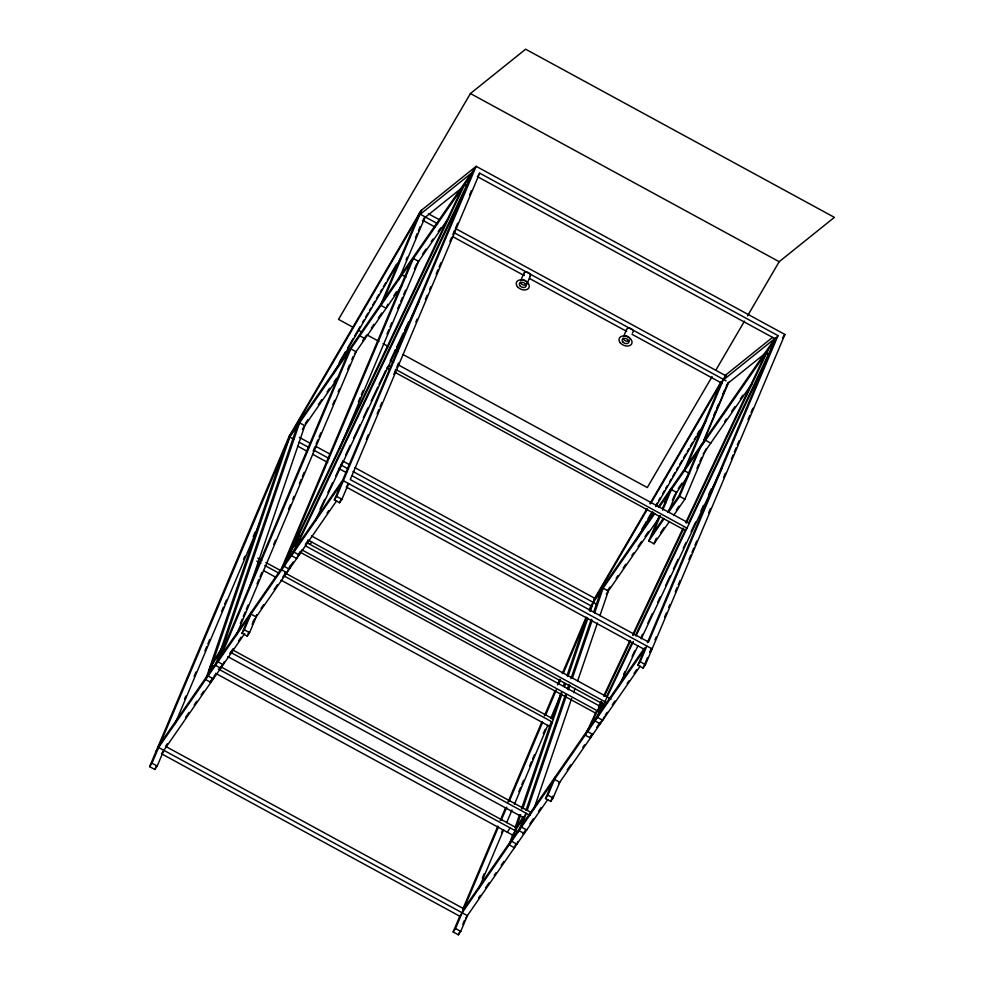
<?xml version="1.0" encoding="UTF-8"?>
<svg xmlns="http://www.w3.org/2000/svg" width="984" height="984" viewBox="0 0 984 984"><rect width="100%" height="100%" fill="white"/><g stroke="black" fill="none" stroke-linecap="round" stroke-linejoin="round"><path stroke-width="1.48" d="M283.232 452.492L205.656 679.55L210.883 682.404L212.323 678.197M297.131 426.404L215.496 665.344L220.723 668.197L221.72 665.307M214.709 674.864L213.343 678.849L208.116 676.008L289.751 437.068L472.099 173.738L342.666 480.167L157.932 746.918M224.131 661.875L223.183 664.643L217.956 661.789L299.591 422.849L304.819 425.703L248.755 589.797M526.723 829.967L521.495 827.114L526.206 813.313L512.553 835.059L509.195 844.875L514.423 847.728L515.407 844.826M515.05 827.741L519.503 814.715M521.471 808.922L551.151 722.059M552.135 719.156L561.04 693.105M563.512 685.86L564.509 682.97M566.981 675.725L586.759 617.817M520.757 814.654L511.655 841.32L516.883 844.174L517.793 841.517M522.75 808.836L561.987 693.978M564.472 686.709L565.468 683.806M567.952 676.537L587.817 618.382M590.302 611.113L593.278 602.393M525.973 810.349L565.542 694.532M567.522 688.739L569.01 684.397M570.978 678.603L591.261 619.243M593.733 611.999L600.658 591.728M527.215 810.349L566.415 695.639M568.395 689.821L569.884 685.467M572.368 678.21L592.208 620.129M594.68 612.86L603.118 588.174L608.346 591.027L599.92 615.713M525.247 830.631L524.263 833.51L519.035 830.668L523.476 817.667L227.87 656.66M533.943 808.836L571.643 698.48M573.623 692.674L575.111 688.32M577.596 681.051L597.436 622.97M163.848 750.325L157.206 766.044L154.832 769.476L149.605 766.634L289.05 436.502L420.943 210.65L476.158 166.321L784.924 334.486L645.467 664.618L643.093 668.05L637.866 665.196L644.508 649.477L346.208 487.006M149.605 766.634L151.979 763.203L289.751 437.068L293.663 439.196M154.832 769.476L156.493 765.552M184.635 698.935L185.828 696.106M194.18 676.34L195.964 672.097M204.918 650.916L206.702 646.685M207.895 643.856L209.69 639.625M221.621 611.384L223.405 607.14M224.598 604.324L226.394 600.08M243.688 559.133L244.881 556.304M253.232 536.538L255.016 532.307M175.078 723.744L260.379 521.815M219.014 658.714L348.447 352.297M221.388 655.283L350.821 348.865L356.048 351.719L236.16 635.541M240.342 623.438L242.138 619.207M243.331 616.378L245.114 612.146M246.308 609.317L248.103 605.086M257.045 583.906L258.829 579.662M260.022 576.845L261.818 572.602M273.749 544.361L275.532 540.13M288.656 509.06L290.452 504.829M292.838 499.183L294.031 496.354M299.394 483.648L301.19 479.405M302.383 476.588L304.167 472.345M313.109 451.164L314.905 446.933M316.098 444.104L317.881 439.873M319.074 437.044L320.87 432.812M332.801 404.572L334.585 400.328M338.164 391.866L339.357 389.037M347.709 369.271L349.504 365.027M351.891 359.381L353.084 356.552M336.589 500.881L256.209 616.943L249.579 632.675L247.193 636.107L241.966 633.253L248.608 617.534M381.423 303.121L419.27 213.516L421.644 210.084L383.797 299.69M249.801 615.812L251.486 611.827M382.604 301.411L380.919 305.409L386.146 308.25L387.831 304.253M241.966 633.253L244.34 629.821L250.982 614.102L256.209 616.943M247.193 636.107L248.854 632.171M252.175 624.311L253.835 620.375M406.072 259.985L407.253 257.205M415.494 237.697L417.253 233.516M418.434 230.723L420.205 226.554M422.554 220.97L422.812 220.355M255.594 617.337L256.713 614.668M398.446 280.243L425.186 216.923L419.959 214.082L417.585 217.513M281.584 568.358L411.017 261.941M283.958 564.927L413.391 258.509L418.631 261.35L339.296 449.159M358.385 401.755L360.181 397.524M361.374 394.695L363.157 390.463M387.019 333.982L388.815 329.738M390.008 326.922L391.792 322.678M397.757 308.558L399.553 304.327M400.734 301.498L402.53 297.266M403.723 294.437L405.506 290.206M414.461 269.026L416.244 264.782M346.995 485.862L348.582 483.574L341.94 499.294L339.566 502.726L334.339 499.872L340.968 484.153M334.339 499.872L336.712 496.44L476.158 166.321L289.05 436.502M339.566 502.726L340.673 500.106M366.38 439.233L368.164 435.002M377.118 413.821L378.901 409.578M380.095 406.761L381.89 402.517M393.821 374.277L395.605 370.046M396.798 367.216L398.594 362.985M415.888 322.039L417.081 319.21M425.432 299.443L427.216 295.2M429.602 289.554L430.795 286.725M436.17 274.019L437.954 269.788M439.147 266.959L440.943 262.728M449.885 241.547L451.681 237.304M452.874 234.487L454.657 230.244M455.85 227.427L457.646 223.183M469.577 194.943L471.361 190.712M479.7 173.159L350.267 479.577L648.567 642.048L778.012 335.63L479.7 173.159L478.113 175.447M520.954 280.132L523.722 273.577M530.413 275.778L527.092 283.638A3.53 2.435 22.9 0 0 522.553 279.923M623.733 336.208L626.5 329.652M158.621 747.483L467.388 915.649L460.746 931.368L458.372 934.8L453.144 931.946L459.774 916.227L646.882 646.045L640.24 661.765L637.866 665.196M462.664 909.413L497.855 826.105M500.241 820.459L505.604 807.741M507.99 802.095L541.987 721.604M544.373 715.958L555.111 690.547M557.497 684.889L559.884 679.243M562.27 673.597L586.132 617.116M589.108 610.055L590.904 605.812L654.717 513.673M453.144 931.946L455.518 928.527L498.433 826.904M501.422 819.844L506.785 807.138M509.171 801.493L542.578 722.416M545.567 715.356L556.292 689.932M558.678 684.286L560.474 680.055M563.451 672.995L586.722 617.915M589.699 610.855L594.963 598.395L354.707 467.535M458.372 934.8L459.479 932.18M462.8 924.32L464.46 920.384M482.357 878.011L484.153 873.755M501.496 832.685L502.701 829.856M518.851 791.616L520.647 787.372M521.84 784.531L523.636 780.287M529.613 766.13L531.409 761.874M532.615 759.045L534.41 754.789M543.377 733.547L545.173 729.304M479.208 887.654L503.673 829.758M506.649 822.698L512.012 809.98M514.398 804.334L547.805 725.257M550.794 718.197L561.532 692.785M669.44 521.483L654.003 543.795L648.776 540.942L659.44 515.69M662.404 508.679L670.694 489.036M660.375 515.678L652.835 533.525L663.29 518.42M662.687 510.192L671.383 489.601L676.611 492.443L668.493 511.655M545.505 798.577L547.879 795.146L554.521 779.426L559.748 782.268L553.106 797.987L550.732 801.419L545.505 798.577L552.147 782.858M684.95 468.446L721.124 382.837L723.498 379.406L687.336 465.014M553.328 781.136L555.013 777.151M686.143 466.736L684.458 470.721L689.686 473.575M654.003 543.795L656.365 538.174M672.367 500.303L674.151 496.096M697.521 451.853L678.972 495.776L667.644 512.135M550.732 801.419L552.947 796.179M713.732 415.555L715.491 411.373M716.672 408.594L718.431 404.412M722.551 394.658L724.322 390.476M668.505 512.443L679.661 496.342L701.592 444.424M703.818 440.106L727.533 383.969M702.564 444.178L728.726 382.247L726.352 385.679M696.955 468.421L698.689 464.313M699.858 461.558L701.592 457.449M673.732 515.296L684.889 499.183L706.229 448.679M647.386 642.663L775.626 339.062L477.326 176.591M643.093 668.05L647.521 657.57M651.42 648.333L649.735 652.318L652.109 648.899L343.354 480.721L156.247 750.915M655 639.858L656.193 637.029M664.544 617.263L666.34 613.032M668.726 607.386L669.919 604.557M675.282 591.851L677.066 587.608M678.259 584.791L680.055 580.548M688.997 559.367L690.793 555.136M691.986 552.307L693.769 548.076M694.962 545.247L696.758 541.015M708.689 512.775L710.473 508.531M723.597 477.474L725.393 473.23M731.358 459.11L733.141 454.879M734.335 452.05L736.118 447.818M737.311 444.989L739.107 440.758M748.049 419.578L749.845 415.334M751.038 412.517L752.821 408.274M462.259 187.956L281.633 569.847L286.861 572.688L290.12 565.8M472.099 173.738L301.744 533.918L294.314 543.045M465.58 189.174L293.933 552.086L299.161 554.927L301.018 551.003M291.289 564.976L289.321 569.133L284.093 566.292L464.719 184.402L467.326 185.816M299.173 553.266L296.701 558.481L291.473 555.628L299.505 538.666L292.063 547.793M320.071 509.06L324.659 499.368M327.943 492.443L332.531 482.738M335.802 475.813L342.358 461.963M345.63 455.038L350.218 445.346M353.49 438.409L360.046 424.559M363.317 417.634L367.905 407.942M371.177 401.005L377.733 387.155M379.049 384.387L385.593 370.538M390.181 360.833L395.42 349.751M396.737 346.983L403.292 333.133M404.596 330.353L408.532 322.051M315.384 520.622L418.999 301.547M596.722 710.743L585.173 735.159L590.4 738.012L592.356 733.88M598.493 706.979L601.126 701.432M603.745 695.885L629.994 640.399M632.614 634.852L683.13 528.051M685.75 522.504L765.786 353.268L768.406 354.695M601.667 701.924L587.632 731.616L592.86 734.458M604.287 696.377L630.523 640.916M633.155 635.369L683.646 528.592M686.266 523.045L768.246 349.714M307.34 542.947L603.032 703.99L595.013 720.952L600.24 723.806L602.085 719.882M606.587 696.475L632.146 642.441M635.418 635.516L685.208 530.241M688.492 523.316L775.626 339.062M633.364 641.506L597.472 717.398L602.7 720.251L604.557 716.327M635.996 635.959L769.119 354.486M623.61 674.384L624.926 671.617M632.122 656.377L634.754 650.842M641.297 636.98L642.614 634.213M647.853 623.13L652.441 613.438M657.681 602.356L660.301 596.808M665.541 585.726L670.129 576.034M673.4 569.096L677.988 559.404M683.228 548.322L685.86 542.787M691.1 531.704L695.688 522M700.928 510.917L703.548 505.382M708.788 494.3L711.407 488.753M618.924 685.946L637.939 645.738M641.224 638.801L721.875 468.261M747.557 315.852L779.18 261.707L834.395 217.366L525.628 49.2L470.413 93.529L338.533 319.382L353.354 327.463M293.81 429.639L418.999 215.262L471.41 173.184M339.246 362.37L345.446 351.755M347.77 347.77L353.194 338.471M354.744 335.827L360.169 326.528M362.493 322.543L364.043 319.898M365.593 317.242L367.918 313.256M369.467 310.6L371.017 307.943M372.567 305.298L374.892 301.313M376.442 298.656L378.766 294.671M380.316 292.027L381.866 289.37M383.416 286.713L385.74 282.728M387.302 280.071L396.601 264.142M333.773 372.998L400.943 257.993M712.084 376.614L647.288 487.56L403.243 354.634M715.934 370.009L744.47 321.141M594.139 599.17L646.796 508.999M649.895 503.697L721.137 381.706M597.337 594.963L647.521 509.036M650.609 503.747L721.752 381.915M725.885 374.842L722.539 380.587L774.937 338.496M641.777 529.392L646.414 521.458M647.952 518.826L651.039 513.537M655.664 505.616L657.214 502.972M658.751 500.327L660.289 497.695M662.613 493.722L664.151 491.09M665.688 488.445L667.238 485.801M669.551 481.84L671.088 479.196M672.638 476.551L674.95 472.591M676.488 469.946L678.038 467.314M679.575 464.669L681.887 460.709M683.437 458.064L685.75 454.104M687.287 451.459L688.837 448.815M690.374 446.183L692.687 442.21M694.224 439.577L695.774 436.933M697.312 434.288L699.624 430.328M635.762 540.966L652.749 511.877M655.836 506.6L706.02 420.672M210.023 666.771L223.688 645.024M209.014 669.735L222.667 648.001M507.313 832.206L510.056 827.864M514.927 829.918L522.996 817.064M423.452 219.444L425.186 216.923M305.347 423.378L307.955 419.614M318.373 404.572L321.842 399.553M327.057 392.038L329.652 388.274M333.994 382.001L336.602 378.237M362.653 340.624L366.134 335.606M371.337 328.078L373.945 324.326M378.286 318.053L381.755 313.035M393.92 295.483L396.515 291.719M422.567 254.106L426.047 249.087M431.25 241.56L432.985 239.05M438.2 231.535L440.807 227.771M302.359 429.258L339.099 376.183M354.461 354.006L402.173 285.114M416.761 264.056L447.904 219.075M167.268 743.83L165.533 746.339L463.845 908.81L644.459 647.989M185.509 717.496L188.977 712.477M194.192 704.95L196.8 701.198M201.142 694.925L203.75 691.162M209.826 682.379L211.56 679.87M229.789 653.548L233.269 648.53M238.472 641.002L241.08 637.238M261.055 608.407L263.663 604.643M274.081 589.588L277.55 584.582M282.765 577.054L285.372 573.291M289.714 567.018L293.183 562.012M298.398 554.484L300.132 551.975M305.335 544.447L307.943 540.696M327.045 513.107L328.791 510.598M244.61 633.708L161.474 753.756L459.774 916.227M253.294 621.175L255.028 618.665M594.176 599.539L654.016 513.131M658.357 506.858L775.576 337.573M659.046 507.424L778.012 335.63M607.436 590.781L610.055 586.993M616.181 578.162L617.927 575.64M623.179 568.063L625.799 564.275M631.913 555.431L633.671 552.91M638.038 546.6L641.531 541.544M645.037 536.489L648.53 531.446M678.259 488.519L681.937 483.206M724.593 421.607L726.34 419.073M731.592 411.497L735.085 406.453M740.337 398.877L742.957 395.088M782.551 337.918L784.924 334.486M606.292 593.992L659.944 516.514M674.507 495.493L688 476.01M703.179 454.079L752.305 383.145M648.776 540.942L664.212 518.642M660.67 532.59L664.163 527.559M676.352 509.946L678.972 506.17M478.618 897.863L480.364 895.354M485.567 887.826L489.048 882.82M494.251 875.293L495.985 872.783M501.2 865.256L503.808 861.504M522.91 833.915L524.644 831.406M529.859 823.879L533.328 818.86M538.543 811.345L541.139 807.581M567.19 769.968L570.671 764.949M582.823 747.397L584.558 744.888M589.773 737.36L592.38 733.597M596.722 727.324L600.191 722.317M605.406 714.79L607.14 712.281M612.343 704.753L614.951 701.002M627.103 683.437L628.85 680.928M634.053 673.413L636.66 669.649M465.801 917.937L547.756 799.574M558.555 783.99L640.19 666.119M309.96 544.361L311.817 542.086M602.491 702.662L599.699 706.094L305.446 545.825M603.032 703.99L595.603 713.117L299.997 552.11M424.227 218.104L462.529 187.354M725.183 375.408L772.526 337.401M727.766 383.428L766.069 352.666M470.413 93.529L779.18 261.707M428.384 213.762L439.171 219.629M455.358 228.448L726.364 376.048M425.359 217.021L437.486 223.626M453.673 232.433L726.106 380.82M422.985 220.453L435.113 227.058M452.64 236.603L524.103 275.52M529.49 278.46L626.574 331.337M631.962 334.277L722.305 383.477M402.013 274.954L405.925 277.094M705.54 440.278L710.768 443.12M679.661 496.342L684.889 499.183M358.754 330.403L361.448 331.866M366.847 334.806L378.975 341.423M383.022 343.625L388.409 346.553M395.162 350.23L397.856 351.694M359.837 335.851L365.064 338.705M663.364 501.176L665.984 502.603M390.943 360.882L393.637 362.346M397.696 364.56L689.243 523.353M391.398 367.094L388.692 365.63L386.835 367.905L389.541 369.381M395.445 369.308L687.004 528.101L685.147 530.376L394.941 372.321M299.357 437.388L310.157 443.267M315.557 446.207L330.403 454.3M342.555 460.918L349.308 464.596M299.025 442.123L308.472 447.265M313.871 450.205L328.717 458.298M340.87 464.903L347.61 468.581M353.01 471.521L597.202 604.52M297.992 446.281L307.451 451.435M312.851 454.374L327.697 462.455M338.496 468.335L346.589 472.751M351.989 475.69L590.904 605.812M336.712 496.44L341.94 499.294M640.24 661.765L645.467 664.618M311.534 535.96L611.052 699.095M307.894 539.945L607.509 703.13M293.921 545.517L296.541 546.932M301.854 549.835L600.068 712.256M257.796 558.112L261.842 560.327M265.889 562.528L280.748 570.609M284.794 572.823L553.402 719.12M256.775 561.089L260.834 563.291M264.88 565.492L278.374 572.848M283.773 575.788L552.381 722.084L549.65 726.438L281.043 580.142M263.503 570.585L275.643 577.19M244.34 629.821L249.579 632.675M547.879 795.146L553.106 797.987M232.962 650.08L531.139 812.489M230.6 652.318L530.13 815.453M220.687 666.734L516.293 827.741M211.745 665.393L214.364 666.808M218.313 668.972L517.891 832.132M215.582 673.314L512.553 835.059M151.979 763.203L157.206 766.044M455.518 928.527L460.746 931.368M526.834 284.228A3.53 2.435 22.9 0 1 523.193 284.93A3.53 2.435 22.9 0 1 520.376 282.101M523.894 274.93A3.53 2.435 22.9 0 1 527.621 272.285A3.53 2.435 22.9 0 1 529.687 276.836M629.145 340.759A3.53 2.435 22.9 0 1 625.541 340.845A3.53 2.435 22.9 0 1 623.143 338.176M625.332 335.987A3.53 2.435 22.9 0 1 629.895 339.062M626.464 330.317A3.53 2.435 22.9 0 1 630.83 328.521A3.53 2.435 22.9 0 1 632.466 332.899M519.995 285.815A3.53 2.435 22.9 0 0 525.837 286.578A3.53 2.435 22.9 0 0 522.418 282.31A3.53 2.435 22.9 0 0 519.995 285.815M517.424 286.664A6.826 4.711 22.9 0 0 528.716 288.152A6.826 4.711 22.9 0 0 522.11 279.887A6.826 4.711 22.9 0 0 517.424 286.664M622.774 341.891A3.53 2.435 22.9 0 0 628.616 342.653A3.53 2.435 22.9 0 0 625.197 338.373A3.53 2.435 22.9 0 0 622.774 341.891M620.203 342.739A6.826 4.711 22.9 0 0 631.494 344.228A6.826 4.711 22.9 0 0 624.889 335.962A6.826 4.711 22.9 0 0 620.203 342.739"/></g></svg>
